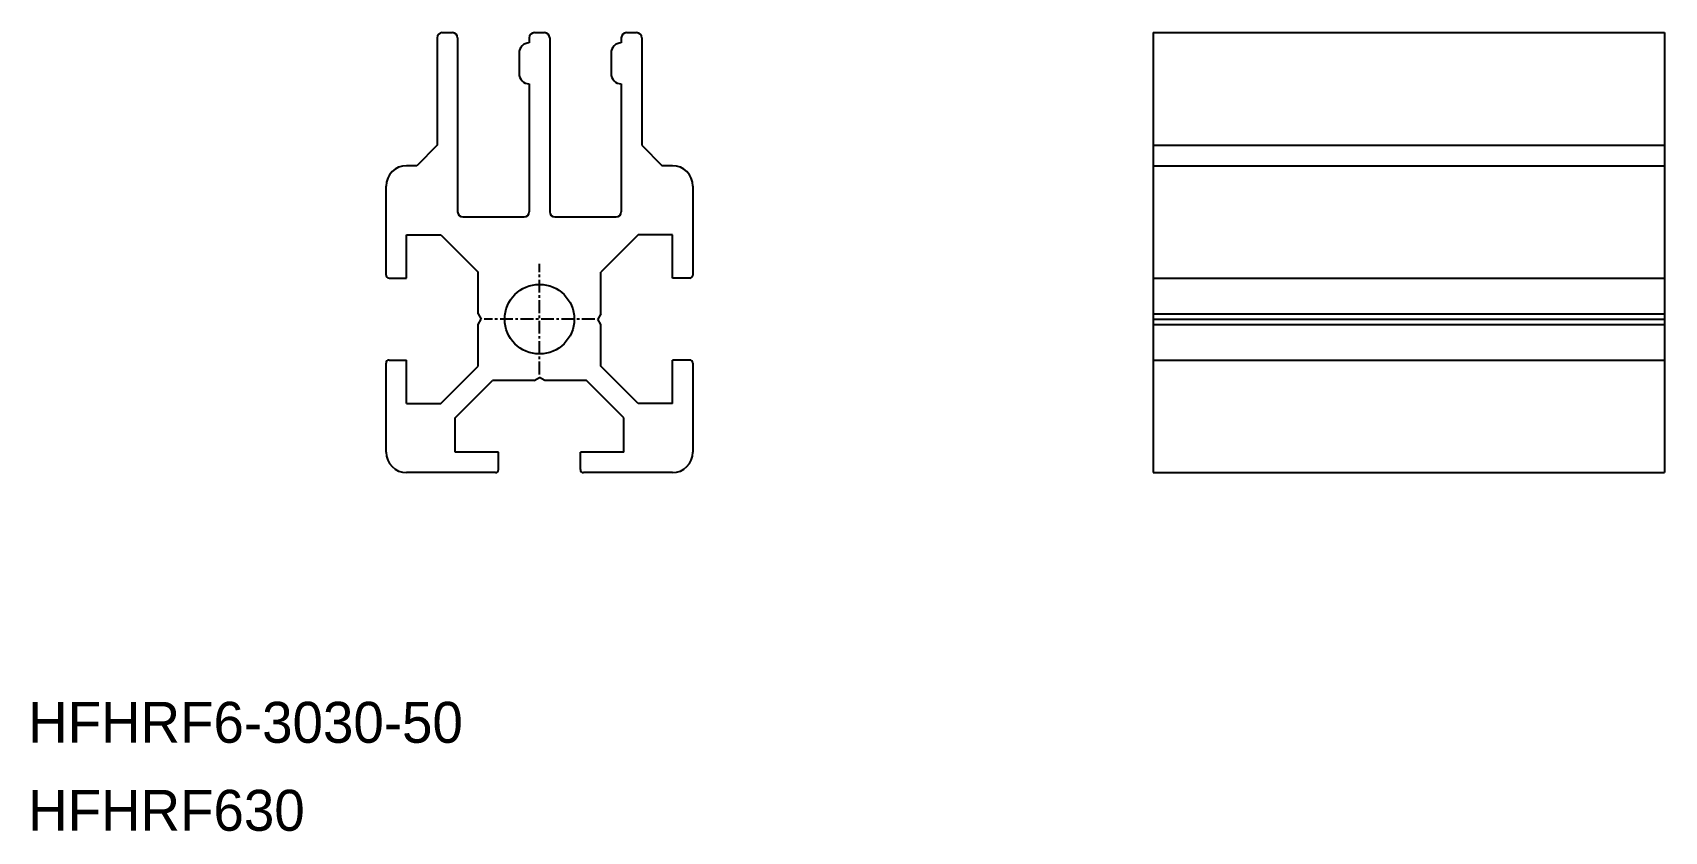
# Model space of a CAD drawing. Extents: x 0 to 160, y 0 to 78.
import ezdxf

# ---------------------------------------------------------------- set-up
doc = ezdxf.new("R2010")
doc.units = 0
doc.linetypes.add('CENTER', pattern=[2, 1.25, -0.25, 0.25, -0.25])
doc.layers.get('0').update_dxf_attribs({"linetype": 'CONTINUOUS'})
doc.layers.add('CENTER', color=1, linetype='CENTER')

msp = doc.modelspace()

# ---------------------------------------------------------------- linework, layer by layer
at = {"color": 7, "linetype": 'CONTINUOUS'}
for p, q in [((40, 77.5), (40, 67)), ((40.5, 78), (41.5, 78)), ((42, 77.5), (42, 60.5)), ((49, 77.5), (49, 77)), ((49.5, 78), (50.5, 78)), ((51, 77.5), (51, 60.5)), ((58, 77.5), (58, 77)), ((58.5, 78), (59.5, 78)), ((60, 77.5), (60, 67)), ((110, 78), (160, 78)), ((110, 78), (110, 35)), ((160, 78), (160, 35)), ((48, 76), (48, 74)), ((57, 76), (57, 74)), ((49, 73), (49, 60.5)), ((58, 73), (58, 60.5)), ((40, 67), (38, 65)), ((60, 67), (62, 65)), ((110, 67), (160, 67)), ((38, 65), (37, 65)), ((63, 65), (62, 65)), ((110, 65), (160, 65)), ((35, 54.3), (35, 63)), ((65, 63), (65, 54.3)), ((42.5, 60), (48.5, 60)), ((51.5, 60), (57.5, 60)), ((37, 58.25), (40.34, 58.25)), ((37, 54), (37, 58.25)), ((40.34, 58.25), (44, 54.59)), ((59.66, 58.25), (56, 54.59)), ((63, 58.25), (59.66, 58.25)), ((63, 54), (63, 58.25)), ((44, 50.52), (44, 54.59)), ((56, 50.52), (56, 54.59)), ((35.3, 54), (37, 54)), ((64.7, 54), (63, 54)), ((110, 54), (160, 54)), ((44, 50.52), (44.3, 50)), ((44, 49.48), (44.3, 50)), ((44, 45.41), (44, 49.48)), ((56, 50.52), (55.7, 50)), ((56, 49.48), (55.7, 50)), ((56, 45.41), (56, 49.48)), ((110, 50.52), (160, 50.52)), ((110, 50), (160, 50)), ((110, 49.48), (160, 49.48)), ((35, 37), (35, 45.7)), ((35.3, 46), (37, 46)), ((37, 41.75), (37, 46)), ((40.34, 41.75), (44, 45.41)), ((59.66, 41.75), (56, 45.41)), ((63, 41.75), (63, 46)), ((64.7, 46), (63, 46)), ((65, 45.7), (65, 37)), ((110, 46), (160, 46)), ((41.75, 40.34), (45.41, 44)), ((49.48, 44), (45.41, 44)), ((49.48, 44), (50, 44.3)), ((50.52, 44), (50, 44.3)), ((54.59, 44), (50.52, 44)), ((58.25, 40.34), (54.59, 44)), ((37, 41.75), (40.34, 41.75)), ((63, 41.75), (59.66, 41.75)), ((41.75, 37), (41.75, 40.34)), ((58.25, 37), (58.25, 40.34)), ((46, 37), (41.75, 37)), ((46, 35.3), (46, 37)), ((58.25, 37), (54, 37)), ((54, 35.3), (54, 37)), ((45.7, 35), (37, 35)), ((63, 35), (54.3, 35)), ((110, 35), (160, 35))]:
    msp.add_line(p, q, dxfattribs=at)
msp.add_circle((50, 50), 3.4, dxfattribs=at)
for centre, radius, start, end in [((40.5, 77.5), 0.5, 90, 180), ((41.5, 77.5), 0.5, 0, 90), ((49, 76), 1, 90, 180), ((49.5, 77.5), 0.5, 90, 180), ((50.5, 77.5), 0.5, 0, 90), ((58, 76), 1, 90, 180), ((58.5, 77.5), 0.5, 90, 180), ((59.5, 77.5), 0.5, 0, 90), ((49, 74), 1, 180, 270), ((58, 74), 1, 180, 270), ((37, 63), 2, 90, 180), ((63, 63), 2, 0, 90), ((42.5, 60.5), 0.5, 180, 270), ((48.5, 60.5), 0.5, 270, 0), ((51.5, 60.5), 0.5, 180, 270), ((57.5, 60.5), 0.5, 270, 0), ((35.3, 54.3), 0.3, 180, 270), ((64.7, 54.3), 0.3, 270, 0), ((35.3, 45.7), 0.3, 90, 180), ((64.7, 45.7), 0.3, 0, 90), ((37, 37), 2, 180, 270), ((63, 37), 2, 270, 0), ((45.7, 35.3), 0.3, 270, 0), ((54.3, 35.3), 0.3, 180, 270)]:
    msp.add_arc(centre, radius, start, end, dxfattribs=at)
at = {"layer": 'CENTER', "color": 1, "linetype": 'CENTER'}
for p, q in [((50, 44.6), (50, 55.4)), ((55.4, 50), (44.6, 50))]:
    msp.add_line(p, q, dxfattribs=at)

# ---------------------------------------------------------------- texts
at = {"color": 7, "linetype": 'CONTINUOUS'}
for s, p in [('HFHRF6-3030-50', (0, 8.6)), ('HFHRF630', (0, 0))]:
    msp.add_text(s, height=4, dxfattribs=at).set_placement(p)

doc.saveas('drawing.dxf')
